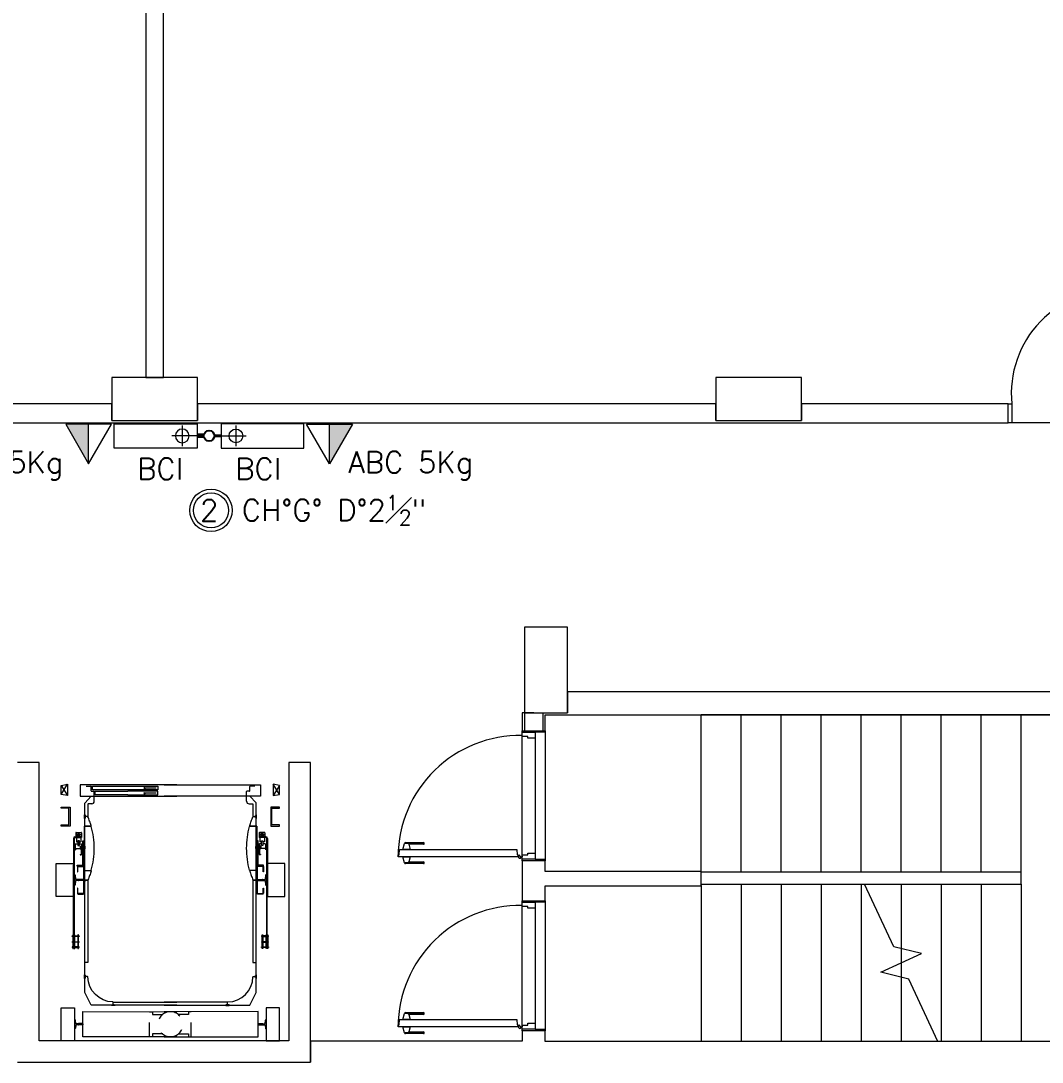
# Model space of a CAD drawing. Header units: millimetres. Extents: x 917 to 1168, y -421 to -23.
# Drawn here: x 1014.49 to 1021.64, y -358.47 to -351.18 of the extents above; entities that cross this region are included whole.
import ezdxf
from ezdxf.enums import TextEntityAlignment as Align

# ---------------------------------------------------------------- set-up
doc = ezdxf.new("R2010")
doc.units = ezdxf.units.MM
doc.header["$LTSCALE"] = 0.1
for name, pattern in [('CENTER', [2.25, 1, -0.1, 0.05, -0.1, 1]), ('CONTINUA', [0]), ('DASHED', [0.7, 0.5, -0.2]), ('HIDDEN', [0.375, 0.25, -0.125]), ('HIDDEN2', [0.1875, 0.125, -0.0625]), ('Overhead', [0.003969, 0.002381, -0.001587])]:
    doc.linetypes.add(name, pattern=pattern)
doc.layers.get('0').update_dxf_attribs({"lineweight": 5})
for name, color, linetype, lineweight in [('00_Incendio_Bocas Incendio', 1, 'Continuous', 30), ('00_Incendio_Cañeria', 1, 'Continuous', 30), ('00_Incendio_Matafuego', 1, 'Continuous', 20), ('00_Incendio_Montantes', 1, 'Continuous', 30), ('00_Incendio_Numeracion Montantes', 1, 'Continuous', 30), ('00_Incendio_Textos', 7, 'Continuous', 13)]:
    doc.layers.add(name, color=color, linetype=linetype, lineweight=lineweight)
doc.styles.add('Instal Sanit', font='techb___.ttf', dxfattribs={"height": 0.15})
doc.styles.add('Romans', font='romans.shx')
doc.styles.get("Standard").update_dxf_attribs({"font": 'arial.ttf'})

# ---------------------------------------------------------------- blocks, each defined once
blk = doc.blocks.new('g')
blk.add_lwpolyline([(0.61, 0.22), (0.07, 0.22, -0.198945), (-0.04, 0.26, -0.198878), (-0.08, 0.37), (-0.08, 1.25, 0.414208), (-0.29, 1.46, 0.414219), (-0.5, 1.25, -0.000005), (-0.5, -1.25, 0.000002), (-0.5, -1.25, 0.999999), (-0.08, -1.25), (-0.08, -0.37, -0.198907), (-0.04, -0.26, -0.198919), (0.07, -0.22), (0.61, -0.22)], format="xyb")
blk = doc.blocks.new('2-PB F')
at = {"color": 8, "lineweight": 18}
for p, q in [((752.7036, -349.8853), (752.7036, -353.7182)), ((752.8286, -353.7182), (752.8286, -349.8853)), ((753.0661, -353.7182), (752.4661, -353.7182)), ((752.4661, -353.7182), (752.4661, -353.902)), ((752.7036, -353.7182), (752.8286, -353.7182)), ((753.0661, -353.902), (753.0661, -353.7182)), ((757.295, -353.718), (756.695, -353.718)), ((756.695, -353.718), (756.695, -353.902)), ((757.295, -353.902), (757.295, -353.718)), ((752.4661, -353.902), (748.8379, -353.902)), ((752.4661, -353.902), (752.4661, -353.9035)), ((752.4661, -354.018), (752.4661, -353.902)), ((752.4661, -353.9035), (752.4661, -353.9045)), ((752.4661, -353.9045), (752.4661, -353.917)), ((752.4661, -353.917), (752.4661, -353.918)), ((752.4661, -353.918), (752.4661, -354.018)), ((753.0661, -353.9035), (753.0661, -353.902)), ((756.695, -353.902), (753.0661, -353.902)), ((753.0661, -353.902), (753.0661, -354.018)), ((753.0661, -353.9045), (753.0661, -353.9035)), ((753.0661, -353.917), (753.0661, -353.9045)), ((753.0661, -353.918), (753.0661, -353.917)), ((753.0661, -354.018), (753.0661, -353.918)), ((756.695, -353.902), (756.695, -353.9035)), ((756.695, -354.018), (756.695, -353.902)), ((756.695, -353.9035), (756.695, -353.9045)), ((756.695, -353.9045), (756.695, -353.917)), ((756.695, -353.917), (756.695, -353.918)), ((756.695, -353.918), (756.695, -354.018)), ((757.295, -353.9035), (757.295, -353.902)), ((758.743, -353.902), (757.295, -353.902)), ((757.295, -353.902), (757.295, -354.018)), ((757.295, -353.9045), (757.295, -353.9035)), ((757.295, -353.917), (757.295, -353.9045)), ((757.295, -353.918), (757.295, -353.917)), ((757.295, -354.018), (757.295, -353.918)), ((758.743, -353.9019), (758.768, -353.9019)), ((758.743, -354.0355), (758.743, -353.9019)), ((758.768, -353.9019), (758.768, -354.0355)), ((746.7891, -354.0355), (752.4661, -354.0355)), ((752.4661, -354.018), (752.4661, -354.0182)), ((752.4661, -354.0182), (753.0661, -354.0182)), ((752.4661, -354.0355), (758.743, -354.0355)), ((753.0661, -354.0182), (753.0661, -354.018)), ((756.695, -354.018), (757.295, -354.018)), ((758.768, -354.0355), (758.743, -354.0355)), ((759.568, -354.0355), (758.768, -354.0355)), ((755.6565, -355.4637), (755.3565, -355.4637)), ((755.3565, -355.4637), (755.3565, -356.0637)), ((755.6565, -355.9162), (755.6565, -355.4637)), ((755.6565, -355.9177), (755.6565, -355.9162)), ((759.7818, -355.9162), (755.6565, -355.9162)), ((755.6565, -355.9162), (755.6565, -356.0637)), ((755.6565, -355.9187), (755.6565, -355.9177)), ((755.6565, -355.9337), (755.6565, -355.9187)), ((755.6565, -356.0637), (755.6565, -355.9337)), ((755.4203, -356.0637), (755.339, -356.0637)), ((755.339, -356.0637), (755.339, -356.1888)), ((755.3565, -356.0637), (755.4203, -356.0637)), ((755.3565, -356.0637), (755.3565, -356.1888)), ((755.4203, -356.0637), (755.6565, -356.0637)), ((755.4865, -356.1888), (755.4865, -356.0637)), ((755.5015, -356.1888), (755.5015, -356.0787)), ((755.5015, -356.0787), (759.7818, -356.0787)), ((756.594, -357.1787), (756.594, -356.0787)), ((759.934, -356.0787), (756.594, -356.0787)), ((756.874, -357.1787), (756.874, -356.0787)), ((756.874, -357.1787), (756.874, -356.0787)), ((757.154, -357.1787), (757.154, -356.0787)), ((757.154, -357.1787), (757.154, -356.0787)), ((757.434, -357.1787), (757.434, -356.0787)), ((757.434, -357.1787), (757.434, -356.0787)), ((757.714, -357.1787), (757.714, -356.0787)), ((757.714, -357.1787), (757.714, -356.0787)), ((757.994, -357.1787), (757.994, -356.0787)), ((757.994, -357.1787), (757.994, -356.0787)), ((758.274, -357.1787), (758.274, -356.0787)), ((758.274, -357.1787), (758.274, -356.0787)), ((758.554, -357.1787), (758.554, -356.0787)), ((758.554, -357.1787), (758.554, -356.0787)), ((758.834, -357.1787), (758.834, -356.0787)), ((758.834, -357.1787), (758.834, -356.0787)), ((755.339, -356.1888), (755.5015, -356.1888)), ((755.339, -356.1988), (755.339, -356.1888)), ((755.339, -356.1988), (755.431, -356.1988)), ((755.339, -356.2288), (755.339, -356.1988)), ((755.431, -356.1988), (755.431, -356.2408)), ((755.5015, -356.1988), (755.431, -356.1988)), ((755.5015, -356.1888), (755.5015, -356.1988)), ((755.5015, -356.1988), (755.5015, -357.0888)), ((755.3805, -356.2288), (755.339, -356.2288)), ((755.339, -357.0588), (755.339, -356.2288)), ((755.3805, -356.2408), (755.3805, -356.2288)), ((755.431, -356.2408), (755.3805, -356.2408)), ((755.431, -356.2408), (755.431, -357.0468)), ((751.9565, -356.4119), (751.8065, -356.4119)), ((751.9565, -358.3587), (751.9565, -356.4119)), ((753.8565, -356.4119), (753.7065, -356.4119)), ((753.7065, -356.4119), (753.7065, -358.3587)), ((753.8565, -358.5087), (753.8565, -356.4119)), ((752.2855, -356.5765), (752.3184, -356.5765)), ((752.3211, -356.6107), (752.3211, -356.5791)), ((753.4322, -356.6107), (753.4322, -356.5791)), ((753.4678, -356.5765), (753.4349, -356.5765)), ((752.3224, -356.612), (752.3407, -356.612)), ((752.3433, -356.6831), (752.3433, -356.6147)), ((753.41, -356.6831), (753.41, -356.6147)), ((753.4309, -356.612), (753.4127, -356.612)), ((752.1122, -356.7231), (752.1744, -356.7231)), ((752.1122, -356.732), (752.1122, -356.7231)), ((752.1655, -356.732), (752.1122, -356.732)), ((752.1655, -356.8476), (752.1655, -356.732)), ((752.1744, -356.7231), (752.1744, -356.8565)), ((753.6411, -356.7231), (753.5789, -356.7231)), ((753.5789, -356.7231), (753.5789, -356.8565)), ((753.5878, -356.8476), (753.5878, -356.732)), ((753.5878, -356.732), (753.6411, -356.732)), ((753.6411, -356.732), (753.6411, -356.7231)), ((752.1122, -356.8565), (752.1122, -356.8476)), ((752.1122, -356.8476), (752.1655, -356.8476)), ((752.1744, -356.8565), (752.1122, -356.8565)), ((753.5789, -356.8565), (753.6411, -356.8565)), ((753.6411, -356.8476), (753.5878, -356.8476)), ((753.6411, -356.8565), (753.6411, -356.8476)), ((754.4792, -357.0584), (754.4819, -357.02)), ((754.4819, -357.02), (755.3015, -357.02)), ((754.5052, -357.02), (754.5147, -356.978)), ((754.5558, -357.02), (754.5052, -357.02)), ((754.6542, -356.978), (754.5147, -356.978)), ((754.522, -356.972), (754.6482, -356.972)), ((754.5471, -356.984), (754.5401, -356.978)), ((754.5471, -356.984), (754.5558, -357.02)), ((754.6482, -356.984), (754.5471, -356.984)), ((755.3015, -357.02), (755.3042, -357.0584)), ((754.4712, -357.0584), (754.4792, -357.0584)), ((754.4712, -357.071), (754.4712, -357.0584)), ((755.3122, -357.071), (754.4712, -357.071)), ((754.5052, -357.071), (754.5558, -357.071)), ((754.5147, -357.113), (754.5052, -357.071)), ((754.5558, -357.071), (754.5471, -357.107)), ((755.3042, -357.0584), (755.3122, -357.0584)), ((755.3122, -357.0584), (755.3122, -357.071)), ((755.3122, -357.0602), (755.3199, -357.0602)), ((755.3122, -357.0633), (755.3122, -357.0602)), ((755.3199, -357.0633), (755.3122, -357.0633)), ((755.3222, -357.0661), (755.3199, -357.0633)), ((755.3222, -357.0612), (755.3286, -357.0689)), ((755.339, -357.0707), (755.3277, -357.0802)), ((755.3305, -357.0738), (755.339, -357.0666)), ((755.339, -357.0888), (755.339, -357.0588)), ((755.339, -357.0588), (755.3805, -357.0588)), ((755.339, -357.0666), (755.339, -357.0707)), ((755.431, -357.0888), (755.339, -357.0888)), ((755.339, -357.0988), (755.339, -357.0888)), ((755.3805, -357.0468), (755.431, -357.0468)), ((755.3805, -357.0588), (755.3805, -357.0468)), ((755.431, -357.0468), (755.431, -357.0888)), ((755.431, -357.0888), (755.5015, -357.0888)), ((755.5015, -357.0888), (755.5015, -357.0988)), ((754.6542, -357.113), (754.5147, -357.113)), ((754.6482, -357.119), (754.522, -357.119)), ((754.5471, -357.107), (754.5401, -357.113)), ((754.5471, -357.107), (754.6482, -357.107)), ((755.339, -357.0988), (755.339, -357.3788)), ((755.5015, -357.0988), (755.339, -357.0988)), ((755.5015, -357.1738), (755.5015, -357.0988)), ((752.2027, -357.2709), (752.2027, -357.1976)), ((752.2027, -357.1976), (752.2072, -357.1976)), ((752.21, -357.2002), (752.2127, -357.2285)), ((752.2127, -357.24), (752.21, -357.2683)), ((752.2296, -357.2309), (752.2153, -357.2309)), ((752.2296, -357.2376), (752.2153, -357.2376)), ((752.2296, -357.2309), (752.2324, -357.2303)), ((752.2296, -357.2309), (752.2324, -357.2303)), ((752.2296, -357.2376), (752.2324, -357.2383)), ((752.2296, -357.2376), (752.2324, -357.2383)), ((752.2624, -357.2303), (752.2324, -357.2303)), ((752.2624, -357.2383), (752.2324, -357.2383)), ((752.2633, -357.2311), (752.2624, -357.2303)), ((752.2633, -357.2374), (752.2624, -357.2383)), ((752.2633, -357.2311), (752.2633, -357.2374)), ((753.49, -357.2311), (753.4909, -357.2303)), ((753.49, -357.2311), (753.49, -357.2374)), ((753.49, -357.2374), (753.4909, -357.2383)), ((753.4909, -357.2303), (753.5209, -357.2303)), ((753.4909, -357.2383), (753.5209, -357.2383)), ((753.5237, -357.2309), (753.5209, -357.2303)), ((753.5237, -357.2309), (753.5209, -357.2303)), ((753.5237, -357.2376), (753.5209, -357.2383)), ((753.5237, -357.2376), (753.5209, -357.2383)), ((753.5237, -357.2309), (753.538, -357.2309)), ((753.5237, -357.2376), (753.538, -357.2376)), ((753.5433, -357.2002), (753.5406, -357.2285)), ((753.5406, -357.24), (753.5433, -357.2683)), ((753.5506, -357.1976), (753.5461, -357.1976)), ((753.5506, -357.2709), (753.5506, -357.1976)), ((756.594, -357.1738), (755.5015, -357.1738)), ((756.594, -357.2738), (756.594, -357.1738)), ((758.834, -357.1787), (756.594, -357.1787)), ((758.834, -357.2637), (758.834, -357.1787)), ((752.2027, -357.2709), (752.2072, -357.2709)), ((753.5506, -357.2709), (753.5461, -357.2709)), ((755.5015, -357.3788), (755.5015, -357.2738)), ((755.5015, -357.2738), (756.594, -357.2738)), ((756.594, -357.2637), (756.874, -357.2637)), ((756.594, -357.2713), (756.594, -358.3637)), ((756.874, -357.2637), (757.154, -357.2637)), ((756.874, -357.2637), (756.874, -358.3637)), ((757.154, -357.2637), (757.434, -357.2637)), ((757.154, -357.2637), (757.154, -358.3637)), ((757.434, -357.2637), (757.714, -357.2637)), ((757.434, -357.2637), (757.434, -358.3637)), ((757.714, -357.2637), (757.7376, -357.2637)), ((757.714, -357.2637), (757.714, -358.3637)), ((757.7376, -357.2637), (758.834, -357.2637)), ((757.994, -357.2637), (757.994, -357.7132)), ((757.994, -357.2637), (757.994, -357.7132)), ((758.274, -357.2637), (758.274, -358.3637)), ((758.274, -357.2637), (758.274, -358.3637)), ((758.554, -357.2637), (758.554, -358.3637)), ((758.554, -357.2637), (758.554, -358.3637)), ((758.834, -357.2637), (758.834, -358.3637)), ((758.834, -357.2637), (758.834, -358.3637)), ((755.339, -357.3788), (755.5015, -357.3788)), ((755.339, -357.3888), (755.339, -357.3788)), ((755.339, -357.3888), (755.431, -357.3888)), ((755.339, -357.4188), (755.339, -357.3888)), ((755.431, -357.3888), (755.431, -357.4308)), ((755.5015, -357.3888), (755.431, -357.3888)), ((755.5015, -357.3788), (755.5015, -357.3888)), ((755.5015, -357.3888), (755.5015, -358.2788)), ((755.3805, -357.4188), (755.339, -357.4188)), ((755.339, -358.2488), (755.339, -357.4188)), ((755.3805, -357.4308), (755.3805, -357.4188)), ((755.431, -357.4308), (755.3805, -357.4308)), ((755.431, -357.4308), (755.431, -358.2368)), ((757.994, -357.7132), (757.994, -357.8137)), ((757.994, -357.8137), (757.994, -357.9141)), ((757.994, -357.8137), (757.994, -357.9141)), ((757.994, -357.9141), (757.994, -358.3637)), ((754.5052, -358.21), (754.5147, -358.168)), ((754.6542, -358.168), (754.5147, -358.168)), ((754.522, -358.162), (754.6482, -358.162)), ((754.5471, -358.174), (754.5401, -358.168)), ((754.5471, -358.174), (754.5558, -358.21)), ((754.6482, -358.174), (754.5471, -358.174)), ((752.2055, -358.212), (752.2055, -358.2743)), ((752.2081, -358.212), (752.2055, -358.212)), ((752.2135, -358.2372), (752.2109, -358.2146)), ((752.2135, -358.249), (752.2109, -358.2717)), ((752.2296, -358.2398), (752.2164, -358.2398)), ((752.2296, -358.2465), (752.2164, -358.2465)), ((752.2296, -358.2398), (752.2324, -358.2391)), ((752.2296, -358.2465), (752.2324, -358.2471)), ((752.2624, -358.2391), (752.2324, -358.2391)), ((752.2624, -358.2471), (752.2324, -358.2471)), ((752.2633, -358.24), (752.2624, -358.2391)), ((752.2633, -358.2463), (752.2624, -358.2471)), ((752.2633, -358.24), (752.2633, -358.2463)), ((753.49, -358.24), (753.4909, -358.2391)), ((753.49, -358.24), (753.49, -358.2463)), ((753.49, -358.2463), (753.4909, -358.2471)), ((753.4909, -358.2391), (753.5209, -358.2391)), ((753.4909, -358.2471), (753.5209, -358.2471)), ((753.5237, -358.2398), (753.5209, -358.2391)), ((753.5237, -358.2465), (753.5209, -358.2471)), ((753.5237, -358.2398), (753.537, -358.2398)), ((753.5237, -358.2465), (753.537, -358.2465)), ((753.5398, -358.2372), (753.5424, -358.2146)), ((753.5398, -358.249), (753.5424, -358.2717)), ((753.5452, -358.212), (753.5478, -358.212)), ((753.5478, -358.212), (753.5478, -358.2743)), ((754.4712, -358.2484), (754.4792, -358.2484)), ((754.4712, -358.261), (754.4712, -358.2484)), ((755.3122, -358.261), (754.4712, -358.261)), ((754.4792, -358.2484), (754.4819, -358.21)), ((754.4819, -358.21), (755.3015, -358.21)), ((754.5558, -358.21), (754.5052, -358.21)), ((754.5052, -358.261), (754.5558, -358.261)), ((754.5147, -358.303), (754.5052, -358.261)), ((754.5558, -358.261), (754.5471, -358.297)), ((755.3015, -358.21), (755.3042, -358.2484)), ((755.3042, -358.2484), (755.3122, -358.2484)), ((755.3122, -358.2484), (755.3122, -358.261)), ((755.3122, -358.2502), (755.3199, -358.2502)), ((755.3122, -358.2533), (755.3122, -358.2502)), ((755.3199, -358.2533), (755.3122, -358.2533)), ((755.3222, -358.2561), (755.3199, -358.2533)), ((755.3222, -358.2512), (755.3286, -358.2589)), ((755.339, -358.2607), (755.3277, -358.2702)), ((755.3305, -358.2638), (755.339, -358.2566)), ((755.339, -358.2788), (755.339, -358.2488)), ((755.339, -358.2488), (755.3805, -358.2488)), ((755.339, -358.2566), (755.339, -358.2607)), ((755.3805, -358.2368), (755.431, -358.2368)), ((755.3805, -358.2488), (755.3805, -358.2368)), ((755.431, -358.2368), (755.431, -358.2788)), ((752.2081, -358.2743), (752.2055, -358.2743)), ((753.5452, -358.2743), (753.5478, -358.2743)), ((754.6542, -358.303), (754.5147, -358.303)), ((754.6482, -358.309), (754.522, -358.309)), ((754.5471, -358.297), (754.5401, -358.303)), ((754.5471, -358.297), (754.6482, -358.297)), ((755.431, -358.2788), (755.339, -358.2788)), ((755.339, -358.2888), (755.339, -358.2788)), ((755.339, -358.2888), (755.339, -358.3612)), ((755.5015, -358.2888), (755.339, -358.2888)), ((755.431, -358.2788), (755.5015, -358.2788)), ((755.5015, -358.2788), (755.5015, -358.2888)), ((755.5015, -358.3637), (755.5015, -358.2888)), ((753.7065, -358.3587), (751.9565, -358.3587)), ((755.339, -358.3612), (753.8565, -358.3612)), ((753.8565, -358.3612), (753.8565, -358.5087)), ((759.934, -358.3637), (755.5015, -358.3637)), ((751.8065, -358.5087), (753.8565, -358.5087))]:
    blk.add_line(p, q, dxfattribs=at)
at = {"color": 8, "linetype": 'HIDDEN', "lineweight": 18}
for p, q in [((752.1122, -356.6343), (752.1567, -356.5631)), ((752.1122, -356.572), (752.1567, -356.6431)), ((753.6411, -356.6343), (753.5967, -356.5631)), ((753.6411, -356.572), (753.5967, -356.6431))]:
    blk.add_line(p, q, dxfattribs=at)
at = {"color": 8, "linetype": 'Continuous', "lineweight": 18}
for p, q in [((752.9211, -356.5676), (752.2455, -356.5676)), ((752.2455, -356.5676), (752.2455, -356.6476)), ((752.33, -356.5765), (752.7878, -356.5765)), ((752.33, -356.6031), (752.33, -356.5765)), ((752.6895, -356.59), (752.6983, -356.5838)), ((752.7878, -356.5765), (752.7878, -356.6031)), ((752.8322, -356.5676), (753.5078, -356.5676)), ((753.5078, -356.5676), (753.5078, -356.6476)), ((752.2455, -356.6476), (752.9211, -356.6476)), ((752.2767, -356.6956), (752.3211, -356.6476)), ((752.3211, -356.6476), (752.9211, -356.6476)), ((752.7878, -356.6031), (752.33, -356.6031)), ((752.3506, -356.6387), (752.3506, -356.612)), ((752.3506, -356.612), (752.5795, -356.612)), ((752.5795, -356.6387), (752.3506, -356.6387)), ((752.7878, -356.612), (752.5795, -356.612)), ((752.5795, -356.6387), (752.7878, -356.6387)), ((752.7767, -356.59), (752.6895, -356.59)), ((752.6895, -356.59), (752.699, -356.5965)), ((752.6895, -356.6265), (752.6983, -356.6203)), ((752.7767, -356.6265), (752.6895, -356.6265)), ((752.6895, -356.6265), (752.699, -356.633)), ((752.7878, -356.6387), (752.7878, -356.612)), ((753.4322, -356.6476), (752.8322, -356.6476)), ((753.5078, -356.6476), (752.8322, -356.6476)), ((753.4767, -356.6946), (753.4322, -356.6476)), ((752.2767, -358.0209), (752.2767, -356.6956)), ((752.3255, -356.7009), (752.3015, -356.7009)), ((753.4278, -356.7009), (753.4518, -356.7009)), ((753.4767, -358.0209), (753.4767, -356.6946)), ((752.1971, -356.9426), (752.1971, -357.3138)), ((752.2027, -356.9426), (752.2027, -357.3138)), ((752.2083, -356.9313), (752.2542, -356.9313)), ((752.2083, -356.9369), (752.2542, -356.9369)), ((752.2146, -356.9033), (752.2146, -356.9289)), ((752.2146, -356.916), (752.2157, -356.916)), ((752.2157, -356.9033), (752.2157, -356.9289)), ((752.2157, -356.9287), (752.217, -356.93)), ((752.217, -356.9009), (752.2517, -356.9009)), ((752.217, -356.9019), (752.2517, -356.9019)), ((752.217, -356.93), (752.2517, -356.93)), ((752.217, -356.9302), (752.2517, -356.9302)), ((752.2188, -356.9369), (752.2188, -356.9664)), ((752.224, -356.9122), (752.2279, -356.9122)), ((752.224, -356.9122), (752.224, -356.9199)), ((752.224, -356.9199), (752.2279, -356.9199)), ((752.2279, -356.9101), (752.2279, -356.9122)), ((752.2279, -356.9101), (752.2407, -356.9101)), ((752.2279, -356.9199), (752.2279, -356.9221)), ((752.2279, -356.9221), (752.2407, -356.9221)), ((752.2407, -356.9101), (752.2407, -356.9122)), ((752.2407, -356.9122), (752.2447, -356.9122)), ((752.2407, -356.9199), (752.2407, -356.9221)), ((752.2407, -356.9199), (752.2447, -356.9199)), ((752.2447, -356.9122), (752.2447, -356.9199)), ((752.2499, -356.9369), (752.2499, -356.9664)), ((752.253, -356.9287), (752.2517, -356.93)), ((752.253, -356.9033), (752.253, -356.9289)), ((752.253, -356.916), (752.2541, -356.916)), ((752.2541, -356.9033), (752.2541, -356.9289)), ((752.2542, -356.9313), (752.2542, -356.9369)), ((753.545, -356.9313), (753.4991, -356.9313)), ((753.4991, -356.9313), (753.4991, -356.9369)), ((753.545, -356.9369), (753.4991, -356.9369)), ((753.4992, -356.9033), (753.4992, -356.9289)), ((753.5003, -356.916), (753.4992, -356.916)), ((753.5003, -356.9033), (753.5003, -356.9289)), ((753.5003, -356.9287), (753.5016, -356.93)), ((753.5363, -356.9009), (753.5016, -356.9009)), ((753.5363, -356.9019), (753.5016, -356.9019)), ((753.5363, -356.93), (753.5016, -356.93)), ((753.5363, -356.9302), (753.5016, -356.9302)), ((753.5034, -356.9369), (753.5034, -356.9664)), ((753.5086, -356.9122), (753.5086, -356.9199)), ((753.5126, -356.9122), (753.5086, -356.9122)), ((753.5126, -356.9199), (753.5086, -356.9199)), ((753.5126, -356.9101), (753.5126, -356.9122)), ((753.5254, -356.9101), (753.5126, -356.9101)), ((753.5126, -356.9199), (753.5126, -356.9221)), ((753.5254, -356.9221), (753.5126, -356.9221)), ((753.5254, -356.9101), (753.5254, -356.9122)), ((753.5293, -356.9122), (753.5254, -356.9122)), ((753.5254, -356.9199), (753.5254, -356.9221)), ((753.5293, -356.9199), (753.5254, -356.9199)), ((753.5293, -356.9122), (753.5293, -356.9199)), ((753.5345, -356.9369), (753.5345, -356.9664)), ((753.5376, -356.9287), (753.5363, -356.93)), ((753.5376, -356.9033), (753.5376, -356.9289)), ((753.5387, -356.916), (753.5376, -356.916)), ((753.5387, -356.9033), (753.5387, -356.9289)), ((753.5506, -356.9426), (753.5506, -357.3138)), ((753.5563, -356.9426), (753.5563, -357.3138)), ((752.2097, -356.984), (752.2097, -357.0231)), ((752.2097, -357.0231), (752.2111, -357.0231)), ((752.2111, -357.0151), (752.2111, -357.0231)), ((752.2124, -356.9814), (752.2288, -356.9814)), ((752.2124, -357.0125), (752.2515, -357.0125)), ((752.2124, -357.0138), (752.2515, -357.0138)), ((752.2188, -356.9664), (752.2288, -356.9664)), ((752.2288, -356.9597), (752.2288, -356.9935)), ((752.2399, -356.9597), (752.2288, -356.9597)), ((752.2288, -356.9935), (752.2399, -356.9935)), ((752.2399, -356.9935), (752.2399, -356.9597)), ((752.2399, -356.9664), (752.2499, -356.9664)), ((752.2399, -356.9814), (752.2515, -356.9814)), ((752.2435, -357.0138), (752.2435, -357.016)), ((752.2435, -357.016), (752.2506, -357.016)), ((752.2506, -357.0138), (752.2506, -357.0169)), ((752.2506, -357.0169), (752.2528, -357.0169)), ((752.2528, -357.0151), (752.2528, -357.0543)), ((752.2542, -356.9837), (752.2542, -357.0543)), ((752.2542, -356.9837), (752.2628, -356.9837)), ((752.2628, -357.1252), (752.2628, -356.9605)), ((752.2628, -356.9605), (752.2685, -356.9605)), ((752.2685, -356.9605), (752.2685, -357.1258)), ((752.2685, -356.9969), (752.2707, -356.9969)), ((752.2685, -357.0156), (752.2707, -357.0156)), ((752.2707, -357.0156), (752.2707, -356.9969)), ((752.2711, -356.9965), (752.2792, -356.9965)), ((752.2712, -357.0116), (752.2791, -357.0116)), ((752.2714, -357.016), (752.2789, -357.016)), ((752.2715, -357.0009), (752.2788, -357.0009)), ((752.2796, -357.0137), (752.2796, -356.9984)), ((753.4737, -357.0137), (753.4737, -356.9984)), ((753.4822, -356.9965), (753.4742, -356.9965)), ((753.4821, -357.0116), (753.4742, -357.0116)), ((753.4819, -357.016), (753.4744, -357.016)), ((753.4818, -357.0009), (753.4745, -357.0009)), ((753.4848, -356.9969), (753.4826, -356.9969)), ((753.4826, -357.0156), (753.4826, -356.9969)), ((753.4848, -357.0156), (753.4826, -357.0156)), ((753.4905, -356.9605), (753.4848, -356.9605)), ((753.4848, -356.9605), (753.4848, -357.1258)), ((753.4905, -357.1252), (753.4905, -356.9605)), ((753.4991, -356.9837), (753.4905, -356.9837)), ((753.4991, -356.9837), (753.4991, -357.0543)), ((753.5005, -357.0151), (753.5005, -357.0543)), ((753.5027, -357.0169), (753.5005, -357.0169)), ((753.5134, -356.9814), (753.5018, -356.9814)), ((753.5409, -357.0125), (753.5018, -357.0125)), ((753.5409, -357.0138), (753.5018, -357.0138)), ((753.5027, -357.0138), (753.5027, -357.0169)), ((753.5098, -357.016), (753.5027, -357.016)), ((753.5134, -356.9664), (753.5034, -356.9664)), ((753.5098, -357.0138), (753.5098, -357.016)), ((753.5134, -356.9935), (753.5134, -356.9597)), ((753.5134, -356.9597), (753.5245, -356.9597)), ((753.5245, -356.9935), (753.5134, -356.9935)), ((753.5245, -356.9597), (753.5245, -356.9935)), ((753.5345, -356.9664), (753.5245, -356.9664)), ((753.5409, -356.9814), (753.5245, -356.9814)), ((753.5423, -357.0151), (753.5423, -357.0231)), ((753.5436, -357.0231), (753.5423, -357.0231)), ((753.5436, -356.984), (753.5436, -357.0231)), ((752.2448, -357.0556), (752.2515, -357.0556)), ((752.2448, -357.0556), (752.2448, -357.0569)), ((752.2448, -357.0569), (752.2515, -357.0569)), ((752.2542, -357.0288), (752.2628, -357.0288)), ((753.4991, -357.0288), (753.4905, -357.0288)), ((753.5085, -357.0556), (753.5018, -357.0556)), ((753.5085, -357.0569), (753.5018, -357.0569)), ((753.5085, -357.0556), (753.5085, -357.0569)), ((752.0767, -357.3498), (752.0767, -357.1187)), ((752.0767, -357.1187), (752.1971, -357.1187)), ((752.1971, -357.1187), (752.1971, -357.3498)), ((752.224, -357.1308), (752.2572, -357.1308)), ((752.224, -357.1365), (752.224, -357.1308)), ((752.2578, -357.1365), (752.224, -357.1365)), ((753.4955, -357.1365), (753.5293, -357.1365)), ((753.5293, -357.1308), (753.4961, -357.1308)), ((753.5293, -357.1365), (753.5293, -357.1308)), ((753.6767, -357.1187), (753.5563, -357.1187)), ((753.5563, -357.1187), (753.5563, -357.3498)), ((753.6767, -357.3498), (753.6767, -357.1187)), ((752.2767, -357.2343), (752.2989, -357.2343)), ((752.2989, -357.2343), (752.2989, -357.812)), ((753.4767, -357.2343), (753.4544, -357.2343)), ((753.4544, -357.2343), (753.4544, -357.812)), ((752.1971, -357.3138), (752.2027, -357.3138)), ((753.5563, -357.3138), (753.5506, -357.3138)), ((757.9412, -357.7004), (757.7376, -357.2637)), ((752.1971, -357.3498), (752.0767, -357.3498)), ((753.5563, -357.3498), (753.6767, -357.3498)), ((757.8524, -357.8797), (758.1356, -357.7477)), ((758.1356, -357.7477), (757.9412, -357.7004)), ((752.2989, -357.812), (752.2767, -357.812)), ((753.4544, -357.812), (753.4767, -357.812)), ((758.0468, -357.927), (757.8524, -357.8797)), ((758.2505, -358.3637), (758.0468, -357.927)), ((752.3211, -358.1098), (752.2767, -358.0209)), ((753.4322, -358.1098), (753.4767, -358.0209)), ((752.9211, -358.1098), (752.3211, -358.1098)), ((752.4767, -358.1098), (752.4767, -358.0876)), ((752.4767, -358.0876), (752.9211, -358.0876)), ((753.2767, -358.0876), (752.8322, -358.0876)), ((752.8322, -358.1098), (753.4322, -358.1098)), ((753.2767, -358.1098), (753.2767, -358.0876)), ((752.1122, -358.3587), (752.1122, -358.1276)), ((752.1122, -358.1276), (752.2055, -358.1276)), ((752.2055, -358.1276), (752.2055, -358.3587)), ((752.2633, -358.3311), (752.2633, -358.1551)), ((752.2633, -358.1551), (752.9211, -358.1558)), ((753.49, -358.1551), (752.8322, -358.1558)), ((753.49, -358.3311), (753.49, -358.1551)), ((753.6411, -358.1276), (753.5478, -358.1276)), ((753.5478, -358.1276), (753.5478, -358.3587)), ((753.6411, -358.3587), (753.6411, -358.1276)), ((752.9211, -358.3311), (752.2633, -358.3311)), ((752.8322, -358.3311), (753.49, -358.3311)), ((752.2055, -358.3587), (752.1122, -358.3587)), ((753.5478, -358.3587), (753.6411, -358.3587))]:
    blk.add_line(p, q, dxfattribs=at)
at = {"color": 8, "linetype": 'CENTER', "lineweight": 18}
for p, q in [((752.217, -356.9161), (752.2517, -356.9161)), ((753.5363, -356.9161), (753.5016, -356.9161)), ((752.2415, -357.0063), (752.283, -357.0063)), ((753.5118, -357.0063), (753.4703, -357.0063))]:
    blk.add_line(p, q, dxfattribs=at)
at = {"color": 8, "linetype": 'DASHED', "lineweight": 18}
for p, q in [((752.2435, -356.9965), (752.2506, -356.9965)), ((752.2435, -356.9965), (752.2435, -357.0125)), ((752.2435, -357.0009), (752.2506, -357.0009)), ((752.2435, -357.0116), (752.2506, -357.0116)), ((752.2506, -356.9956), (752.2506, -357.0125)), ((752.2506, -356.9956), (752.2542, -356.9956)), ((752.2528, -357.0151), (752.2528, -357.0151)), ((753.5027, -356.9956), (753.4991, -356.9956)), ((753.5005, -357.0151), (753.5005, -357.0151)), ((753.5027, -356.9956), (753.5027, -357.0125)), ((753.5098, -356.9965), (753.5027, -356.9965)), ((753.5098, -357.0009), (753.5027, -357.0009)), ((753.5098, -357.0116), (753.5027, -357.0116)), ((753.5098, -356.9965), (753.5098, -357.0125))]:
    blk.add_line(p, q, dxfattribs=at)
at = {"color": 8, "linetype": 'Overhead', "lineweight": 18}
for p, q in [((756.594, -357.2713), (756.594, -358.3637)), ((756.874, -357.2637), (756.874, -358.3637)), ((757.154, -357.2637), (757.154, -358.3637)), ((757.434, -357.2637), (757.434, -358.3637)), ((757.714, -357.2637), (757.714, -358.3637)), ((757.994, -357.7132), (757.994, -357.8137)), ((757.994, -357.9141), (757.994, -358.3637))]:
    blk.add_line(p, q, dxfattribs=at)
at = {"color": 8, "linetype": 'HIDDEN2', "lineweight": 18, "ltscale": 0.5}
for p, q in [((752.731, -358.3305), (752.731, -358.1558)), ((752.731, -358.1558), (752.7504, -358.1558)), ((752.7504, -358.1558), (752.7504, -358.1752)), ((752.7504, -358.1752), (752.8233, -358.1752)), ((753.0029, -358.1752), (752.9301, -358.1752)), ((753.0223, -358.1558), (753.0029, -358.1558)), ((753.0029, -358.1558), (753.0029, -358.1752)), ((753.0223, -358.3305), (753.0223, -358.1558)), ((752.7504, -358.3305), (752.731, -358.3305)), ((752.8233, -358.3111), (752.7504, -358.3111)), ((752.7504, -358.3111), (752.7504, -358.3305)), ((752.9301, -358.3111), (753.0029, -358.3111)), ((753.0029, -358.3111), (753.0029, -358.3305)), ((753.0029, -358.3305), (753.0223, -358.3305))]:
    blk.add_line(p, q, dxfattribs=at)
at = {"color": 8, "lineweight": 18}
for points in [[(752.1567, -356.5631), (752.1567, -356.6431), (752.1122, -356.6343), (752.1122, -356.572)], [(753.5967, -356.5631), (753.5967, -356.6431), (753.6411, -356.6343), (753.6411, -356.572)], [(752.2338, -357.6165), (752.2294, -357.6165), (752.2294, -357.7143), (752.2338, -357.7143)], [(753.5195, -357.6165), (753.5239, -357.6165), (753.5239, -357.7143), (753.5195, -357.7143)]]:
    blk.add_lwpolyline(points, close=True, dxfattribs=at)
for points in [[(752.3015, -356.7009, 0.382405), (752.2989, -356.7033), (752.2989, -356.7874, -0.382405), (752.2962, -356.7898), (752.2793, -356.7898, -0.414213), (752.2766, -356.7871), (752.2766, -356.7791)], [(753.4518, -356.7009, -0.382405), (753.4544, -356.7033), (753.4544, -356.7874, 0.382405), (753.4571, -356.7898), (753.474, -356.7898, 0.414213), (753.4767, -356.7871), (753.4767, -356.7791)], [(752.2722, -356.8565), (752.3181, -356.8565, 0.498137), (752.3207, -356.8531, 0.014075), (752.3109, -356.822, 0.014078), (752.2993, -356.7915, 0.303961), (752.2968, -356.7898), (752.2793, -356.7898, 0.414205), (752.2767, -356.7925), (752.2767, -356.8005)], [(752.2793, -356.7898, 0.414213), (752.2766, -356.7925), (752.2766, -356.8005)], [(753.4811, -356.8565), (753.4352, -356.8565, -0.498137), (753.4326, -356.8531, -0.014075), (753.4425, -356.822, -0.014078), (753.454, -356.7915, -0.303961), (753.4565, -356.7898), (753.474, -356.7898, -0.414205), (753.4767, -356.7925), (753.4767, -356.8005)], [(753.474, -356.7898, -0.414213), (753.4767, -356.7925), (753.4767, -356.8005)], [(752.2944, -356.8565), (752.2749, -356.8565, 0.415832), (752.2722, -356.8591), (752.2722, -357.1649, 0.414217), (752.2749, -357.1676), (752.2944, -357.1676)], [(752.2962, -357.1676), (752.3197, -357.1676, 0.337311), (752.3222, -357.1656, 0.067471), (752.3431, -357.012, 0.067485), (752.3222, -356.8584, 0.337302), (752.3197, -356.8565), (752.2962, -356.8565)], [(753.4571, -357.1676), (753.4336, -357.1676, -0.337311), (753.4311, -357.1656, -0.067471), (753.4103, -357.012, -0.067485), (753.4311, -356.8584, -0.337302), (753.4336, -356.8565), (753.4571, -356.8565)], [(753.4589, -356.8565), (753.4784, -356.8565, -0.415832), (753.4811, -356.8591), (753.4811, -357.1649, -0.414217), (753.4784, -357.1676), (753.4589, -357.1676)], [(752.2278, -357.292), (752.2251, -357.292), (752.2251, -357.3267, 0.414213), (752.2304, -357.332), (752.266, -357.332, 0.414214), (752.2713, -357.3267), (752.2713, -357.1418, 0.414214), (752.266, -357.1365), (752.2304, -357.1365, 0.414214), (752.2251, -357.1418), (752.2251, -357.1765), (752.2278, -357.1765), (752.2278, -357.1418, -0.41421), (752.2304, -357.1391), (752.266, -357.1391, -0.414217), (752.2687, -357.1418), (752.2687, -357.3267, -0.414213), (752.266, -357.3294), (752.2304, -357.3294, -0.414218), (752.2278, -357.3267), (752.2278, -357.292)], [(752.2722, -357.1676), (752.3181, -357.1676, -0.498137), (752.3207, -357.171, -0.014075), (752.3109, -357.2021, -0.014078), (752.2993, -357.2326, -0.303961), (752.2968, -357.2343), (752.2793, -357.2343, -0.414205), (752.2767, -357.2316), (752.2767, -357.2236)], [(753.4811, -357.1676), (753.4352, -357.1676, 0.498137), (753.4326, -357.171, 0.014075), (753.4425, -357.2021, 0.014078), (753.454, -357.2326, 0.303961), (753.4565, -357.2343), (753.474, -357.2343, 0.414205), (753.4767, -357.2316), (753.4767, -357.2236)], [(753.5255, -357.292), (753.5282, -357.292), (753.5282, -357.3267, -0.414213), (753.5229, -357.332), (753.4873, -357.332, -0.414214), (753.482, -357.3267), (753.482, -357.1418, -0.414214), (753.4873, -357.1365), (753.5229, -357.1365, -0.414214), (753.5282, -357.1418), (753.5282, -357.1765), (753.5255, -357.1765), (753.5255, -357.1418, 0.41421), (753.5229, -357.1391), (753.4873, -357.1391, 0.414217), (753.4847, -357.1418), (753.4847, -357.3267, 0.414213), (753.4873, -357.3294), (753.5229, -357.3294, 0.414218), (753.5255, -357.3267), (753.5255, -357.292)], [(752.2793, -357.2343, 0.414205), (752.2767, -357.2369), (752.2767, -357.2449)], [(753.474, -357.2343, -0.414205), (753.4767, -357.2369), (753.4767, -357.2449)], [(752.2793, -357.9098), (752.2793, -357.9098, -0.414213), (752.2767, -357.9071), (752.2767, -357.8991)], [(753.474, -357.9098), (753.474, -357.9098, 0.414213), (753.4767, -357.9071), (753.4767, -357.8991)], [(752.466, -358.1098), (752.474, -358.1098, 0.414214), (752.4767, -358.1071), (752.4767, -358.0901, 0.417709), (752.4741, -358.0875, -0.405583), (752.2989, -357.9124, 0.40989), (752.2963, -357.9098), (752.2793, -357.9098, 0.414213), (752.2767, -357.9124), (752.2767, -357.9204)], [(753.2873, -358.1098), (753.2793, -358.1098, -0.414214), (753.2766, -358.1071), (753.2766, -358.0901, -0.417709), (753.2792, -358.0875, 0.405583), (753.4544, -357.9124, -0.40989), (753.457, -357.9098), (753.474, -357.9098, -0.414213), (753.4767, -357.9124), (753.4767, -357.9204)], [(752.4874, -358.1098), (752.4794, -358.1098, -0.414214), (752.4767, -358.1071)], [(753.266, -358.1098), (753.274, -358.1098, 0.414214), (753.2766, -358.1071)]]:
    blk.add_lwpolyline(points, format="xyb", dxfattribs=at)
for points in [[(752.1983, -357.6165), (752.1938, -357.6165), (752.1938, -357.7143), (752.1983, -357.7143), (752.1983, -357.1276), (752.2027, -357.1276), (752.2027, -357.7143), (752.2071, -357.7143), (752.2071, -357.6165), (752.2027, -357.6165)], [(753.5551, -357.6165), (753.5595, -357.6165), (753.5595, -357.7143), (753.5551, -357.7143), (753.5551, -357.1276), (753.5506, -357.1276), (753.5506, -357.7143), (753.5462, -357.7143), (753.5462, -357.6165), (753.5506, -357.6165)], [(752.1938, -357.6298), (752.1894, -357.6298), (752.1894, -357.6254), (752.1938, -357.6254)], [(752.1938, -357.6698), (752.1894, -357.6698), (752.1894, -357.6654), (752.1938, -357.6654)], [(752.1983, -357.6254), (752.2027, -357.6254)], [(752.2027, -357.6298), (752.1983, -357.6298)], [(752.1983, -357.6654), (752.2027, -357.6654)], [(752.2027, -357.6698), (752.1983, -357.6698)], [(752.2071, -357.6254), (752.2294, -357.6254)], [(752.2294, -357.6298), (752.2071, -357.6298)], [(752.2071, -357.6654), (752.2294, -357.6654)], [(752.2294, -357.6698), (752.2071, -357.6698)], [(752.2338, -357.6254), (752.2383, -357.6254), (752.2383, -357.6298)], [(752.2383, -357.6298), (752.2338, -357.6298)], [(752.2338, -357.6654), (752.2383, -357.6654), (752.2383, -357.6698)], [(752.2383, -357.6698), (752.2338, -357.6698)], [(753.5195, -357.6254), (753.5151, -357.6254), (753.5151, -357.6298)], [(753.5151, -357.6298), (753.5195, -357.6298)], [(753.5195, -357.6654), (753.5151, -357.6654), (753.5151, -357.6698)], [(753.5151, -357.6698), (753.5195, -357.6698)], [(753.5462, -357.6254), (753.5239, -357.6254)], [(753.5239, -357.6298), (753.5462, -357.6298)], [(753.5462, -357.6654), (753.5239, -357.6654)], [(753.5239, -357.6698), (753.5462, -357.6698)], [(753.5551, -357.6254), (753.5506, -357.6254)], [(753.5506, -357.6298), (753.5551, -357.6298)], [(753.5551, -357.6654), (753.5506, -357.6654)], [(753.5506, -357.6698), (753.5551, -357.6698)], [(753.5595, -357.6298), (753.5639, -357.6298), (753.5639, -357.6254), (753.5595, -357.6254)], [(753.5595, -357.6698), (753.5639, -357.6698), (753.5639, -357.6654), (753.5595, -357.6654)], [(752.1938, -357.7009), (752.1894, -357.7009), (752.1894, -357.7054), (752.1938, -357.7054)], [(752.2027, -357.7009), (752.1983, -357.7009)], [(752.1983, -357.7054), (752.2027, -357.7054)], [(752.2294, -357.7009), (752.2071, -357.7009)], [(752.2071, -357.7054), (752.2294, -357.7054)], [(752.2338, -357.7054), (752.2383, -357.7054), (752.2383, -357.7009)], [(752.2383, -357.7009), (752.2338, -357.7009)], [(753.5195, -357.7054), (753.5151, -357.7054), (753.5151, -357.7009)], [(753.5151, -357.7009), (753.5195, -357.7009)], [(753.5239, -357.7009), (753.5462, -357.7009)], [(753.5462, -357.7054), (753.5239, -357.7054)], [(753.5506, -357.7009), (753.5551, -357.7009)], [(753.5551, -357.7054), (753.5506, -357.7054)], [(753.5595, -357.7009), (753.5639, -357.7009), (753.5639, -357.7054), (753.5595, -357.7054)]]:
    blk.add_lwpolyline(points, dxfattribs=at)
for centre, radius, start, end in [((759.4949, -353.8311), 0.7303, 86.67006, 185.56979), ((755.3225, -357.0741), 0.8513, 88.88942, 179.79136), ((752.3184, -356.5791), 0.00267, 359.99999, 90), ((753.4349, -356.5791), 0.00267, 90, 180.00001), ((752.3224, -356.6107), 0.00133, 180, 270), ((752.3407, -356.6147), 0.00267, 359.99999, 90), ((753.4127, -356.6147), 0.00267, 90, 180.00001), ((753.4309, -356.6107), 0.00133, 270, 0), ((752.3255, -356.6831), 0.0178, 270, 0.00001), ((752.3255, -356.6831), 0.0178, 270, 0.00001), ((753.4278, -356.6831), 0.0178, 179.99999, 270), ((753.4278, -356.6831), 0.0178, 179.99999, 270), ((754.5222, -356.9797), 0.0077, 92.04981, 167.25471), ((754.6482, -356.978), 0.006, 270, 90), ((755.3225, -357.0741), 0.008, 2.18456, 309.95505), ((755.3225, -357.0741), 0.008, 92.18456, 39.99913), ((755.3199, -357.0632), 0.003, 39.99913, 90), ((754.5222, -357.1113), 0.0077, 192.74529, 267.95019), ((754.6482, -357.113), 0.006, 270, 90), ((752.2072, -357.2004), 0.00282, 4.94834, 89.99451), ((752.2153, -357.2283), 0.00267, 185.45863, 270.00064), ((752.2153, -357.2403), 0.00267, 89.99936, 174.54137), ((753.538, -357.2283), 0.00267, 269.99936, 354.54137), ((753.538, -357.2403), 0.00267, 5.45863, 90.00064), ((753.5461, -357.2004), 0.00282, 90.00549, 175.05166), ((752.2072, -357.2681), 0.00282, 270.00549, 355.05166), ((753.5461, -357.2681), 0.00282, 184.94834, 269.99451), ((755.3225, -358.2641), 0.8513, 88.88942, 179.79136), ((754.5222, -358.1697), 0.0077, 92.04981, 167.25471), ((754.6482, -358.168), 0.006, 270, 90), ((752.2081, -358.2148), 0.00282, 4.94834, 89.99451), ((752.2164, -358.237), 0.00282, 184.9482, 269.99451), ((752.2164, -358.2493), 0.00282, 90.00549, 175.0518), ((753.537, -358.237), 0.00282, 270.00549, 355.0518), ((753.537, -358.2493), 0.00282, 4.9482, 89.99451), ((753.5452, -358.2148), 0.00282, 90.00549, 175.05166), ((755.3225, -358.2641), 0.008, 2.18456, 309.95505), ((755.3225, -358.2641), 0.008, 92.18456, 39.99913), ((755.3199, -358.2532), 0.003, 39.99913, 90), ((752.2081, -358.2714), 0.00282, 270.00549, 355.05166), ((753.5452, -358.2714), 0.00282, 184.94834, 269.99451), ((754.5222, -358.3013), 0.0077, 192.74529, 267.95019), ((754.6482, -358.303), 0.006, 270, 90)]:
    blk.add_arc(centre, radius, start, end, dxfattribs=at)
at = {"color": 8, "linetype": 'Continuous', "lineweight": 18}
for centre, radius, start, end in [((752.2083, -356.9426), 0.0113, 90, 179.99999), ((752.2083, -356.9426), 0.00564, 90, 179.99999), ((752.217, -356.9033), 0.0024, 90, 179.99999), ((752.217, -356.9289), 0.0024, 179.99998, 270), ((752.217, -356.9033), 0.00133, 90, 179.99999), ((752.217, -356.9289), 0.00133, 179.99998, 270), ((752.2517, -356.9033), 0.0024, 359.99998, 89.99999), ((752.2517, -356.9033), 0.00133, 359.99998, 89.99999), ((752.2517, -356.9289), 0.00133, 270, 359.99998), ((752.2517, -356.9289), 0.0024, 270, 359.99998), ((753.5016, -356.9033), 0.0024, 90.00001, 180.00002), ((753.5016, -356.9289), 0.0024, 180.00002, 270), ((753.5016, -356.9033), 0.00133, 90.00001, 180.00002), ((753.5016, -356.9289), 0.00133, 180.00002, 270), ((753.5363, -356.9033), 0.0024, 0.00001, 90), ((753.5363, -356.9033), 0.00133, 0.00001, 90), ((753.5363, -356.9289), 0.0024, 270, 0.00002), ((753.5363, -356.9289), 0.00133, 270, 0.00002), ((753.545, -356.9426), 0.0113, 0.00001, 90), ((753.545, -356.9426), 0.00564, 0.00001, 90), ((752.2124, -356.984), 0.00267, 90, 179.99999), ((752.2124, -357.0151), 0.00267, 90, 179.99999), ((752.2124, -357.0151), 0.00133, 90, 179.99999), ((752.2515, -356.984), 0.00267, 359.99998, 89.99999), ((752.2515, -357.0151), 0.00267, 359.99998, 89.99999), ((752.2515, -357.0151), 0.00133, 359.99998, 89.99999), ((752.2751, -356.9984), 0.00444, 154.61424, 214.83978), ((752.2926, -357.0068), 0.0219, 164.42196, 192.66319), ((752.2751, -357.0137), 0.00444, 151.86173, 211.89729), ((752.2751, -356.9984), 0.00444, 325.16023, 25.38575), ((752.2577, -357.0068), 0.0219, 347.33681, 15.57806), ((752.2751, -357.0137), 0.00444, 328.1027, 28.13826), ((753.4782, -356.9984), 0.00444, 154.61425, 214.83977), ((753.4956, -357.0068), 0.0219, 164.42194, 192.66319), ((753.4782, -357.0137), 0.00444, 151.86174, 211.8973), ((753.4782, -356.9984), 0.00444, 325.16022, 25.38576), ((753.4607, -357.0068), 0.0219, 347.33681, 15.57804), ((753.4782, -357.0137), 0.00444, 328.10271, 28.13827), ((753.5018, -356.984), 0.00267, 90.00001, 180.00002), ((753.5018, -357.0151), 0.00267, 90.00001, 180.00002), ((753.5018, -357.0151), 0.00133, 90.00001, 180.00002), ((753.5409, -356.984), 0.00267, 0.00001, 90), ((753.5409, -357.0151), 0.00267, 0.00001, 90), ((753.5409, -357.0151), 0.00133, 0.00001, 90), ((752.2515, -357.0543), 0.00133, 270, 359.99998), ((752.2515, -357.0543), 0.00267, 270, 359.99998), ((753.5018, -357.0543), 0.00267, 180.00002, 270), ((753.5018, -357.0543), 0.00133, 180.00002, 270), ((752.2572, -357.1252), 0.00564, 270.00041, 0.00041), ((752.2578, -357.1258), 0.0107, 270, 0), ((753.4955, -357.1258), 0.0107, 180, 270), ((753.4961, -357.1252), 0.00564, 179.99959, 269.99959)]:
    blk.add_arc(centre, radius, start, end, dxfattribs=at)
at = {"color": 8, "linetype": 'HIDDEN2', "lineweight": 18, "ltscale": 0.5}
for start, end in [(90, 270), (270, 90)]:
    blk.add_arc((752.8767, -358.2431), 0.0874, start, end, dxfattribs=at)
at = {"color": 8, "lineweight": 18}
for p, xscale, yscale, zscale, rotation in [((752.2793, -356.7898), -0.008888887569072914, 0.008888887569072914, 0.008888887569072914, 180), ((753.474, -356.7898), 0.008888887569072914, 0.008888887569072914, 0.008888887569072914, 180), ((752.2793, -357.9098), -0.008888887569060281, 0.008888887569060281, 0.008888887569060281, 180), ((753.474, -357.9098), 0.008888887569060281, 0.008888887569060281, 0.008888887569060281, 180), ((752.4767, -358.1071), -0.008888887569060281, 0.008888887569060281, 0.008888887569060281, 270), ((753.2766, -358.1071), 0.008888887569060288, 0.008888887569060288, 0.008888887569060288, 90)]:
    blk.add_blockref('g', p, dxfattribs=dict(at, xscale=xscale, yscale=yscale, zscale=zscale, rotation=rotation))
blk = doc.blocks.new('Boca Incendio')
at = {"color": 1, "lineweight": 20}
blk.add_lwpolyline([(-0.58, -0.085), (0, -0.085), (0, 0.085), (-0.58, 0.085)], close=True, dxfattribs=at)
for points in [[(0, 0), (-0.176, 0)], [(-0.104, -0.072), (-0.104, 0.072)]]:
    blk.add_lwpolyline(points, dxfattribs=at)
blk.add_circle((-0.104, 0), 0.048, dxfattribs=at)

msp = doc.modelspace()

# ---------------------------------------------------------------- hatches: boundary and pattern name
at = {"layer": '00_Incendio_Matafuego'}
for points in [[(1014.9608, -354.0044), (1014.8008, -354.0044), (1014.9608, -354.2816)], [(1016.6474, -354.0044), (1016.8074, -354.0044), (1016.6474, -354.2816)]]:
    msp.add_hatch(color=256, dxfattribs=at).paths.add_polyline_path(points)

# ---------------------------------------------------------------- linework, layer by layer
at = {"layer": '00_Incendio_Cañeria', "lineweight": 60}
msp.add_lwpolyline([(1015.7671, -354.0867), (1015.7204, -354.0867)], dxfattribs=at)
at = {"layer": '00_Incendio_Cañeria', "lineweight": 40}
msp.add_lwpolyline([(1015.8878, -354.0867), (1015.8411, -354.0867)], dxfattribs=at)
at = {"layer": '00_Incendio_Matafuego'}
for points in [[(1014.9608, -354.2816), (1015.1208, -354.0044), (1014.8008, -354.0044)], [(1016.6474, -354.2816), (1016.4874, -354.0044), (1016.8074, -354.0044)]]:
    msp.add_lwpolyline(points, close=True, dxfattribs=at)
for points in [[(1014.9608, -354.2816), (1014.9608, -354.0044)], [(1016.6474, -354.2816), (1016.6474, -354.0044)]]:
    msp.add_lwpolyline(points, dxfattribs=at)
at = {"layer": '00_Incendio_Montantes', "lineweight": 25}
msp.add_circle((1015.8041, -354.0867), 0.037, dxfattribs=at)
at = {"layer": '00_Incendio_Numeracion Montantes', "lineweight": 20}
for radius in [0.149, 0.1223]:
    msp.add_circle((1015.8175, -354.6081), radius, dxfattribs=at)

# ---------------------------------------------------------------- block references
at = {"color": 2, "linetype": 'CONTINUA', "lineweight": 13}
msp.add_blockref('2-PB F', (262.6567, 0.0389), dxfattribs=at)
at = {"layer": '00_Incendio_Bocas Incendio', "xscale": -1, "rotation": 180}
msp.add_blockref('Boca Incendio', (1015.7204, -354.0867), dxfattribs=at)
at = {"layer": '00_Incendio_Bocas Incendio', "rotation": 180}
msp.add_blockref('Boca Incendio', (1015.8878, -354.0867), dxfattribs=at)

# ---------------------------------------------------------------- texts
at = {"layer": '00_Incendio_Textos', "color": 7, "char_height": 0.15, "width": 1.472225, "attachment_point": 2, "style": 'Instal Sanit'}
for insert in [(1014.2713, -354.1963), (1017.1409, -354.1963)]:
    msp.add_mtext('\\pi-0.45,l0.6,t0.6;{\\Fromans|c0;ABC 5Kg}', dxfattribs=dict(at, insert=insert))
at = {"layer": '00_Incendio_Textos', "char_height": 0.15, "attachment_point": 8, "style": 'Romans'}
for insert in [(1015.4608, -354.3917), (1016.1474, -354.3917)]:
    msp.add_mtext_dynamic_manual_height_columns('BCI', width=0.925144, gutter_width=0.75, heights=[0], dxfattribs=dict(at, insert=insert))
at = {"layer": '00_Incendio_Textos', "lineweight": 18, "insert": (1017.325, -354.5019), "char_height": 0.15, "attachment_point": 3}
msp.add_mtext_dynamic_manual_height_columns('\\A1;{\\Fromans|c0;CH°G° D°2\\H0.7x;\\S1#2;\\H1.42857x;"}', width=1.333034, gutter_width=12.5, heights=[0], dxfattribs=at)
at = {"layer": '00_Incendio_Textos', "color": 7, "style": 'Romans', "flags": 8}
msp.add_attdef('2', text='1', height=0.15, dxfattribs=at).set_placement((1015.8049, -354.6081), align=Align.MIDDLE_CENTER)

doc.saveas('drawing.dxf')
